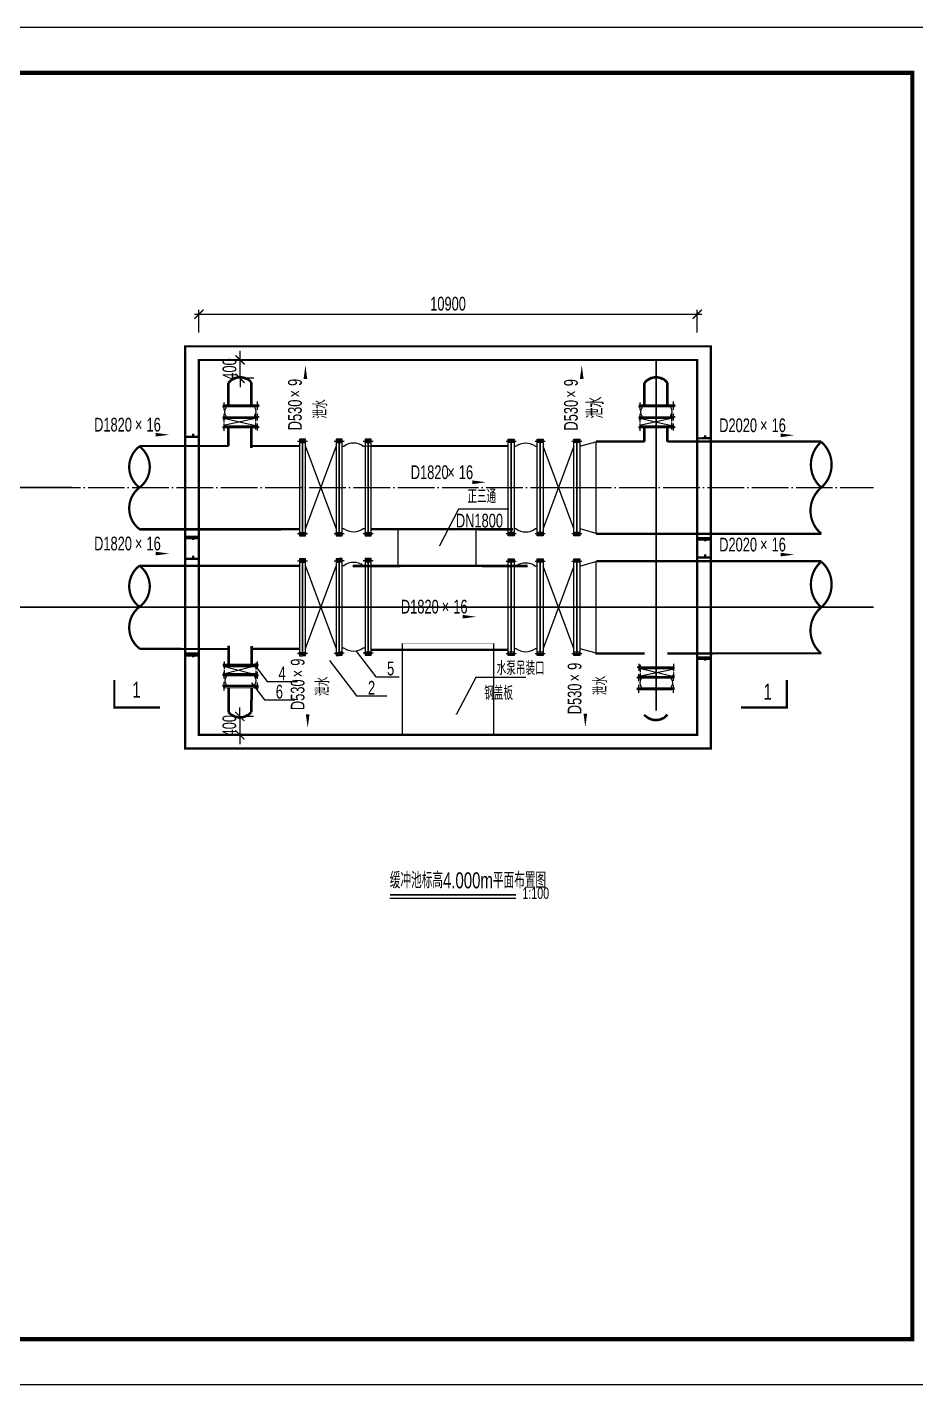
# Model space of a CAD drawing. Header units: millimetres. Extents: x 391693 to 1812786, y 295565 to 825568.
# Drawn here: x 1053229 to 1072670, y 402274 to 431974 of the extents above; entities that cross this region are included whole.
import ezdxf
from ezdxf.enums import TextEntityAlignment as Align

# ---------------------------------------------------------------- set-up
doc = ezdxf.new("R2010")
doc.units = ezdxf.units.MM
doc.header["$LTSCALE"] = 1000
for name, pattern in [('CENTER', [50.8, 31.75, -6.35, 6.35, -6.35]), ('DASHED', [19.05, 12.7, -6.35]), ('DOTE', [2.42, 2, -0.2, 0.02, -0.2])]:
    doc.linetypes.add(name, pattern=pattern)
for name, color, linetype in [('DIM_SYMB', 3, 'Continuous'), ('he-设备', 6, 'Continuous'), ('he-说明', 4, 'Continuous'), ('he-轴线', 8, 'DOTE'), ('TWT_SYMB', 3, 'Continuous'), ('图框', 7, 'Continuous'), ('建筑', 2, 'Continuous'), ('标注', 3, 'Continuous'), ('管道、管件', 4, 'Continuous'), ('细部', 7, 'Continuous'), ('阀门', 6, 'Continuous')]:
    doc.layers.add(name, color=color, linetype=linetype)
doc.layers.add('he-外墙', color=2, linetype='Continuous', lineweight=30)
doc.layers.add('he-管道', color=1, linetype='Continuous', lineweight=50)
doc.styles.add('HyStandard', font='fsdb_e.shx', dxfattribs={"width": 0.7, "bigfont": 'tjhzf.shx'})
doc.styles.add('HZ1', font='romans.shx', dxfattribs={"width": 0.65, "bigfont": 'hz1.shx'})
doc.dimstyles.new('STANDARD25', dxfattribs={"dimtxt": 300, "dimasz": 200, "dimexe": 100, "dimexo": 300, "dimgap": 80, "dimtad": 1, "dimdec": 0, "dimdsep": 46, "dimtxsty": 'HZ1', "dimblk": 'ARCHTICK', "dimcen": 1, "dimdle": 100, "dimclrd": 256, "dimclre": 256, "dimclrt": 256, "dimadec": 1, "dimazin": 2, "dimtfac": 1, "dimtdec": 0, "dimtix": 1, "dimtmove": 2, "dimatfit": 3, "dimldrblk": 'ARCHTICK', "dimfxl": 1, "dimtolj": 1, "dimtzin": 0, "dimlwd": -1, "dimlwe": -1, "dimarcsym": 0})

# ---------------------------------------------------------------- blocks, each defined once
blk = doc.blocks.new('A$C198E4941')
at = {"layer": 'he-设备', "linetype": 'DOTE', "ltscale": 0.01}
for p, q in [((0, 2020), (-152, 2020)), ((0, 0), (-152, 0))]:
    blk.add_line(p, q, dxfattribs=at)
at = {"layer": 'he-设备'}
for points in [[(-43, -47.5), (-43, 2067.5), (-109, 2067.5), (-109, -47.5)], [(-43, 1996), (-43, 2044), (-109, 2044), (-109, 1996)], [(-43, 24), (-43, -24), (-109, -24), (-109, 24)]]:
    blk.add_lwpolyline(points, close=True, dxfattribs=at)
blk = doc.blocks.new('A$C33117B8F')
at = {"layer": 'he-设备'}
for p, q in [((-459, 871), (211, -929)), ((-459, -929), (211, 871))]:
    blk.add_line(p, q, dxfattribs=at)
for p in [(-416, -1039), (320, -1039)]:
    blk.add_blockref('A$C198E4941', p, dxfattribs=at)
blk = doc.blocks.new('A$C4F47306D')
at = {"layer": 'he-设备'}
for points in [[(219, 830), (181, 830, 0.346931), (-243, 830), (-281, 830)], [(219, -970), (181, -970, -0.346931), (-243, -970), (-281, -970)]]:
    blk.add_lwpolyline(points, format="xyb", dxfattribs=at)
for p in [(-238, -1080), (328, -1080)]:
    blk.add_blockref('A$C198E4941', p, dxfattribs=at)
blk = doc.blocks.new('A$C57A05FC9')
at = {"layer": 'he-设备'}
for p, q in [((0, 1065), (348, 1165)), ((0, 1065), (0, -735)), ((348, 1165), (348, -835)), ((0, -735), (348, -835))]:
    blk.add_line(p, q, dxfattribs=at)
at = {"layer": 'he-设备', "linetype": 'DOTE', "ltscale": 0.1}
blk.add_line((-348, 165), (696, 165), dxfattribs=at)
blk = doc.blocks.new('_ArchTick')
at = {"layer": '细部', "color": 0, "const_width": 0.15}
blk.add_lwpolyline([(-0.5, -0.5), (0.5, 0.5)], dxfattribs=at)
blk = doc.blocks.new('*D76')
at = {"layer": 'Defpoints', "color": 0, "lineweight": 30, "transparency": 16777216}
for p in [(1067887, 425693), (1056987, 424993), (1067887, 424993)]:
    blk.add_point(p, dxfattribs=at)
at = {"layer": '标注', "color": 3, "transparency": 16777216}
for p, q in [((1056887, 425693), (1067987, 425693)), ((1056987, 425293), (1056987, 425793)), ((1067887, 425293), (1067887, 425793))]:
    blk.add_line(p, q, dxfattribs=at)
at = {"layer": '标注', "color": 3, "transparency": 16777216, "xscale": 200, "yscale": 200, "zscale": 200, "rotation": 180}
blk.add_blockref('_ArchTick', (1056987, 425693), dxfattribs=at)
at = {"layer": '标注', "color": 3, "transparency": 16777216, "xscale": 200, "yscale": 200, "zscale": 200}
blk.add_blockref('_ArchTick', (1067887, 425693), dxfattribs=at)
at = {"layer": '标注', "color": 3, "lineweight": -3, "transparency": 16777216, "insert": (1062437, 425923), "char_height": 300, "attachment_point": 5, "style": 'HyStandard'}
blk.add_mtext('\\A1;10900', dxfattribs=at)
blk = doc.blocks.new('*D108')
at = {"layer": 'Defpoints', "color": 0, "lineweight": 30, "transparency": 16777216}
for p in [(1057887, 424696), (1057887, 424696), (1057887, 424296)]:
    blk.add_point(p, dxfattribs=at)
at = {"layer": '标注', "color": 3, "transparency": 16777216}
for p, q in [((1057887, 424696), (1057887, 424896)), ((1057887, 424296), (1057887, 424696)), ((1058187, 424696), (1057987, 424696)), ((1057887, 424296), (1057887, 424096)), ((1058187, 424296), (1057987, 424296))]:
    blk.add_line(p, q, dxfattribs=at)
at = {"layer": '标注', "color": 3, "transparency": 16777216, "xscale": 200, "yscale": 200, "zscale": 200}
for p, rotation in [((1057887, 424696), 270), ((1057887, 424296), 90)]:
    blk.add_blockref('_ArchTick', p, dxfattribs=dict(at, rotation=rotation))
at = {"layer": '标注', "color": 3, "lineweight": -3, "transparency": 16777216, "insert": (1057657, 424496), "char_height": 300, "attachment_point": 5, "rotation": 90, "style": 'HyStandard'}
blk.add_mtext('\\A1;400', dxfattribs=at)
blk = doc.blocks.new('*D109')
at = {"layer": 'Defpoints', "color": 0, "lineweight": 30, "transparency": 16777216}
for p in [(1057883, 416893), (1057883, 416493), (1057883, 416493)]:
    blk.add_point(p, dxfattribs=at)
at = {"layer": '标注', "color": 3, "transparency": 16777216}
for p, q in [((1057883, 416893), (1057883, 417093)), ((1057883, 416893), (1057883, 416493)), ((1058183, 416893), (1057983, 416893)), ((1057883, 416493), (1057883, 416293)), ((1058183, 416493), (1057983, 416493))]:
    blk.add_line(p, q, dxfattribs=at)
at = {"layer": '标注', "color": 3, "transparency": 16777216, "xscale": 200, "yscale": 200, "zscale": 200}
for p, rotation in [((1057883, 416893), 270), ((1057883, 416493), 90)]:
    blk.add_blockref('_ArchTick', p, dxfattribs=dict(at, rotation=rotation))
at = {"layer": '标注', "color": 3, "lineweight": -3, "transparency": 16777216, "insert": (1057653, 416693), "char_height": 300, "attachment_point": 5, "rotation": 90, "style": 'HyStandard'}
blk.add_mtext('\\A1;400', dxfattribs=at)
blk = doc.blocks.new('tk')
at = {"layer": '图框'}
blk.add_lwpolyline([(977182, 500529), (1019182, 500529), (1019182, 470829), (977182, 470829)], close=True, dxfattribs=at)
at = {"layer": '图框', "linetype": 'Continuous', "const_width": 90}
blk.add_lwpolyline([(1018182, 471829), (980182, 471829), (980182, 499529), (1018182, 499529)], close=True, dxfattribs=at)

msp = doc.modelspace()

# ---------------------------------------------------------------- linework, layer by layer
at = {"color": 8, "linetype": 'CENTER', "lineweight": 30, "ltscale": 15}
for p, q in [((1066986.6, 417024.6), (1066986.6, 424709.4)), ((1035342.7, 421902.8), (1054208.5, 421902.8)), ((1035342.7, 419282.8), (1054208.5, 419282.8)), ((1053594.1, 419282.8), (1071745.8, 419282.8))]:
    msp.add_line(p, q, dxfattribs=at)
at = {"lineweight": 30, "ltscale": 0.5, "const_width": 0.5}
for points in [[(1056986.6, 424692.8), (1067886.6, 424692.8)], [(1062436.6, 424692.8), (1056986.6, 424692.8)], [(1057886.6, 423718.7), (1057636.6, 423718.7)], [(1057886.6, 423718.7), (1058136.6, 423718.7)], [(1060652.6, 422812.8), (1063652.6, 422812.8), (1063652.6, 423442.9)], [(1057886.6, 423212.7), (1057636.6, 423212.7)], [(1057886.6, 423212.7), (1058136.6, 423212.7)], [(1067886.6, 420892.8), (1064788.2, 420892.8)], [(1064172.6, 420192.8), (1060352.6, 420192.8)], [(1056686.6, 419282.8), (1056686.6, 418372.8)], [(1057886.5, 417528.1), (1057636.5, 417528.1)]]:
    msp.add_lwpolyline(points, dxfattribs=at)
at = {"color": 8, "linetype": 'CENTER', "lineweight": 30, "ltscale": 15, "const_width": 0.5}
msp.add_lwpolyline([(1057886.6, 423861.6), (1057886.5, 417170.4)], dxfattribs=at)
at = {"lineweight": 30, "const_width": 0.5}
for points in [[(1057486.6, 422812.8), (1056986.6, 422812.8), (1056986.6, 422812.8)], [(1056686.6, 420192.8), (1056686.6, 417972.8), (1054389.6, 417972.8)]]:
    msp.add_lwpolyline(points, dxfattribs=at)
at = {"layer": 'DIM_SYMB'}
for points in [[(1059316.5, 422984, 0, 0, 0), (1059316.5, 424304.7, 0, 0, 0), (1059316.5, 424577.9, 0, 80, 0), (1059316.5, 424277.9, 0, 0, 0)], [(1065361.5, 422984, 0, 0, 0), (1065361.5, 424304.7, 0, 0, 0), (1065361.5, 424577.9, 0, 80, 0), (1065361.5, 424277.9, 0, 0, 0)], [(1054748.4, 423058.8, 0, 0, 0), (1056069.1, 423058.8, 0, 0, 0), (1056342.2, 423058.8, 0, 80, 0), (1056042.2, 423058.8, 0, 0, 0)], [(1068418.3, 423046.1, 0, 0, 0), (1069739, 423046.1, 0, 0, 0), (1070012.2, 423046.1, 0, 80, 0), (1069712.2, 423046.1, 0, 0, 0)], [(1061675.7, 422018.6, 0, 0, 0), (1062996.4, 422018.6, 0, 0, 0), (1063269.5, 422018.6, 0, 80, 0), (1062969.5, 422018.6, 0, 0, 0)], [(1054748.4, 420458.8, 0, 0, 0), (1056069.1, 420458.8, 0, 0, 0), (1056342.2, 420458.8, 0, 80, 0), (1056042.2, 420458.8, 0, 0, 0)], [(1068418.3, 420436.1, 0, 0, 0), (1069739, 420436.1, 0, 0, 0), (1070012.2, 420436.1, 0, 80, 0), (1069712.2, 420436.1, 0, 0, 0)], [(1061459.4, 419077.5, 0, 0, 0), (1062780.2, 419077.5, 0, 0, 0), (1063053.3, 419077.5, 0, 80, 0), (1062753.3, 419077.5, 0, 0, 0)], [(1059366, 418237.2, 0, 0, 0), (1059366, 416916.5, 0, 0, 0), (1059366, 416643.3, 0, 80, 0), (1059366, 416943.3, 0, 0, 0)], [(1065439.8, 418254, 0, 0, 0), (1065439.8, 416933.2, 0, 0, 0), (1065439.8, 416660.1, 0, 80, 0), (1065439.8, 416960.1, 0, 0, 0)]]:
    msp.add_lwpolyline(points, format="xyseb", dxfattribs=at)
for points in [[(1063763.4, 421433.2), (1062668.5, 421433.2), (1062249.9, 420626.5)], [(1064136.9, 417750.3), (1063042, 417750.3), (1062623.4, 416943.6)], [(1061165.9, 412923), (1063922.8, 412923)]]:
    msp.add_lwpolyline(points, dxfattribs=at)
at = {"layer": 'DIM_SYMB', "const_width": 13.3}
for points in [[(1062252.2, 420639, 1), (1062246, 420627.2, 1)], [(1062620.5, 416952.6, 1), (1062614.4, 416940.7, 1)]]:
    msp.add_lwpolyline(points, format="xyb", close=True, dxfattribs=at)
at = {"layer": 'DIM_SYMB', "const_width": 35}
msp.add_lwpolyline([(1061164.5, 412993), (1063926.5, 412993)], dxfattribs=at)
at = {"layer": 'he-外墙'}
for p, q in [((1056686.6, 424992.8), (1056686.6, 416192.8)), ((1056686.6, 424992.8), (1068186.6, 424992.8)), ((1056986.6, 424692.8), (1056986.6, 416492.8)), ((1056986.6, 424692.8), (1067886.6, 424692.8)), ((1056986.6, 416492.8), (1067886.6, 416492.8)), ((1056686.6, 416192.8), (1068186.6, 416192.8))]:
    msp.add_line(p, q, dxfattribs=at)
at = {"layer": 'he-管道', "ltscale": 0.4}
for p, q in [((1057636.6, 423718.7), (1057636.6, 424196.1)), ((1058136.6, 423718.7), (1058136.6, 424196.1)), ((1066736.6, 423718.8), (1066736.6, 424196.2)), ((1067236.6, 423718.8), (1067236.6, 424196.2)), ((1057636.6, 422812.7), (1057636.6, 423212.7)), ((1058136.6, 422774.2), (1058136.6, 423212.7)), ((1066736.6, 422912.8), (1066736.6, 423212.8)), ((1067236.6, 422912.8), (1067236.6, 423212.8)), ((1055686.6, 420992.8), (1058786.6, 420992.8)), ((1063102.5, 420992.8), (1063852.6, 420992.8)), ((1056686.6, 420803.2), (1056986.3, 420803.2)), ((1067886.6, 420792.8), (1068186.3, 420792.8)), ((1067886.6, 420772.8), (1068186.3, 420772.8)), ((1060352.6, 420192.8), (1061386.6, 420192.8)), ((1063186.6, 420192.8), (1064172.6, 420192.8)), ((1056686.6, 418272.8), (1056986.3, 418272.8)), ((1056686.6, 418234.9), (1056986.3, 418234.9)), ((1057637, 418436.9), (1057634.2, 418037)), ((1058137, 418432.4), (1058134.2, 418042.4)), ((1067886.6, 418182.8), (1068186.3, 418182.8)), ((1067886.6, 418162.8), (1068186.3, 418162.8)), ((1057636.5, 417526.4), (1057632.8, 416991)), ((1058136.5, 417528.1), (1058132.8, 416992.7))]:
    msp.add_line(p, q, dxfattribs=at)
at = {"layer": 'he-管道', "lineweight": 20, "ltscale": 0.4}
for p, q in [((1061202.5, 420992.8), (1063002.5, 420992.8)), ((1061386.6, 420192.8), (1063186.6, 420192.8))]:
    msp.add_line(p, q, dxfattribs=at)
at = {"layer": 'he-管道', "ltscale": 0.4, "const_width": 0.5}
for points in [[(1066736.6, 418275.2), (1066736.6, 417992.2)], [(1067236.6, 418275.2), (1067236.6, 417992.2)], [(1066730, 417469.8), (1066730, 416934.6)], [(1067236.6, 417466.7), (1067236.6, 416937.3)]]:
    msp.add_lwpolyline(points, dxfattribs=at)
at = {"layer": 'he-管道', "ltscale": 0.4}
for centre, radius, start, end in [((1057886.6, 423978), 331.7, 41.09544, 138.90438), ((1066986.6, 423978.2), 331.7, 41.09544, 138.90438), ((1057882, 417213.5), 334.1, 221.75363, 318.64555), ((1066982.1, 417154.1), 334.3, 221.04006, 319.55978)]:
    msp.add_arc(centre, radius, start, end, dxfattribs=at)
at = {"layer": 'he-设备', "linetype": 'DOTE', "ltscale": 0.01}
for p, q in [((1057538.7, 423622.3), (1057538.7, 423774.3)), ((1057539, 423598.3), (1057539, 423750.3)), ((1058265.1, 423630.7), (1058265.1, 423782.7)), ((1058266.4, 423606.7), (1058266.4, 423758.7)), ((1058266.4, 423372.7), (1058266.4, 423524.7)), ((1066638.7, 423622.3), (1066638.7, 423774.3)), ((1066639, 423598.3), (1066639, 423750.3)), ((1067365.1, 423630.7), (1067365.1, 423782.7)), ((1067366.4, 423606.7), (1067366.4, 423758.7)), ((1067366.4, 423372.7), (1067366.4, 423524.7)), ((1057538.7, 423152.3), (1057538.7, 423304.3)), ((1057538.7, 423140.3), (1057538.7, 423292.3)), ((1057539, 423364.3), (1057539, 423516.3)), ((1057539, 423328.3), (1057539, 423480.3)), ((1058234.1, 423172.7), (1058234.1, 423324.7)), ((1058234.4, 423348.7), (1058234.4, 423500.7)), ((1058266, 423148.7), (1058266, 423300.7)), ((1066638.7, 423152.3), (1066638.7, 423304.3)), ((1066638.7, 423140.3), (1066638.7, 423292.3)), ((1066639, 423364.3), (1066639, 423516.3)), ((1066639, 423328.3), (1066639, 423480.3)), ((1067334.1, 423172.7), (1067334.1, 423324.7)), ((1067334.4, 423348.7), (1067334.4, 423500.7)), ((1067366, 423148.7), (1067366, 423300.7)), ((1057536.5, 417912.6), (1057535.4, 417760.6)), ((1057537.4, 418088.6), (1057536.3, 417936.6)), ((1057537.4, 418100.6), (1057536.4, 417948.6)), ((1058231.4, 417895.7), (1058230.3, 417743.8)), ((1058232.3, 418071.7), (1058231.2, 417919.7)), ((1058264.4, 418095.5), (1058263.4, 417943.5)), ((1066608.4, 418046.8), (1066607.4, 417894.8)), ((1066640.2, 418022.6), (1066639.2, 417870.6)), ((1067367.1, 418048.3), (1067366, 417896.3)), ((1067367, 418036.3), (1067366, 417884.3)), ((1057534.1, 417618.6), (1057533, 417466.6)), ((1057534.6, 417642.6), (1057533.5, 417490.6)), ((1057536.2, 417876.6), (1057535.2, 417724.6)), ((1058260.1, 417613.5), (1058259, 417461.5)), ((1058261.6, 417637.5), (1058260.5, 417485.5)), ((1058263.2, 417871.5), (1058262.1, 417719.5)), ((1066604.9, 417588.8), (1066603.8, 417436.8)), ((1066606.5, 417822.8), (1066605.5, 417670.8)), ((1066638.7, 417846.6), (1066637.6, 417694.6)), ((1067363.6, 417590.4), (1067362.5, 417438.4)), ((1067365.2, 417824.4), (1067364.1, 417672.4)), ((1067365.4, 417860.4), (1067364.4, 417708.4)), ((1066606, 417564.8), (1066605, 417412.8)), ((1067363.7, 417566.4), (1067362.7, 417414.4))]:
    msp.add_line(p, q, dxfattribs=at)
at = {"layer": 'he-设备'}
for p, q in [((1058222.2, 423412.7), (1057522.8, 423260.7)), ((1057528.8, 423424), (1058222.2, 423260.7)), ((1067322.2, 423412.7), (1066622.8, 423260.7)), ((1066628.8, 423424), (1067322.2, 423260.7)), ((1058118.8, 417832.5), (1057520.4, 417988.7)), ((1057525.3, 417825.4), (1058119.8, 417984.5)), ((1066650.4, 417782.5), (1067350.9, 417929.6)), ((1067343.7, 417766.4), (1066651.4, 417934.5))]:
    msp.add_line(p, q, dxfattribs=at)
for points in [[(1058288.9, 423670.7), (1057516.5, 423662.3), (1057516.5, 423686.3), (1058288.9, 423694.7)], [(1057549.7, 423686.3), (1057527.7, 423686.3), (1057527.7, 423710.3), (1057549.7, 423710.3)], [(1057550, 423662.3), (1057528, 423662.3), (1057528, 423686.3), (1057550, 423686.3)], [(1058287.6, 423694.7), (1057539, 423686.3), (1057539, 423710.3), (1058287.6, 423718.7)], [(1058276.1, 423694.7), (1058254.1, 423694.7), (1058254.1, 423718.7), (1058276.1, 423718.7)], [(1058277.4, 423670.7), (1058255.4, 423670.7), (1058255.4, 423694.7), (1058277.4, 423694.7)], [(1067388.9, 423670.7), (1066616.5, 423662.3), (1066616.5, 423686.3), (1067388.9, 423694.7)], [(1066649.7, 423686.3), (1066627.7, 423686.3), (1066627.7, 423710.3), (1066649.7, 423710.3)], [(1066650, 423662.3), (1066628, 423662.3), (1066628, 423686.3), (1066650, 423686.3)], [(1067387.6, 423694.7), (1066639, 423686.3), (1066639, 423710.3), (1067387.6, 423718.7)], [(1067376.1, 423694.7), (1067354.1, 423694.7), (1067354.1, 423718.7), (1067376.1, 423718.7)], [(1067377.4, 423670.7), (1067355.4, 423670.7), (1067355.4, 423694.7), (1067377.4, 423694.7)], [(1058288.5, 423212.7), (1057516.2, 423204.3), (1057516.2, 423228.3), (1058288.5, 423236.7)], [(1058288.9, 423436.7), (1057516.5, 423428.3), (1057516.5, 423452.3), (1058288.9, 423460.7)], [(1057549.7, 423216.3), (1057527.7, 423216.3), (1057527.7, 423240.3), (1057549.7, 423240.3)], [(1057549.7, 423204.3), (1057527.7, 423204.3), (1057527.7, 423228.3), (1057549.7, 423228.3)], [(1057550, 423428.3), (1057528, 423428.3), (1057528, 423452.3), (1057550, 423452.3)], [(1057550, 423392.3), (1057528, 423392.3), (1057528, 423416.3), (1057550, 423416.3)], [(1058256.6, 423236.7), (1057538.5, 423228.3), (1057538.5, 423252.3), (1058256.6, 423260.7)], [(1058256.9, 423412.7), (1057539, 423416.3), (1057539, 423440.3), (1058256.9, 423436.7)], [(1058277, 423212.7), (1057549.7, 423204.3), (1057549.7, 423228.3), (1058277, 423236.7)], [(1058245.1, 423236.7), (1058223.1, 423236.7), (1058223.1, 423260.7), (1058245.1, 423260.7)], [(1058245.4, 423412.7), (1058223.4, 423412.7), (1058223.4, 423436.7), (1058245.4, 423436.7)], [(1058277.4, 423436.7), (1058255.4, 423436.7), (1058255.4, 423460.7), (1058277.4, 423460.7)], [(1067388.5, 423212.7), (1066616.2, 423204.3), (1066616.2, 423228.3), (1067388.5, 423236.7)], [(1067388.9, 423436.7), (1066616.5, 423428.3), (1066616.5, 423452.3), (1067388.9, 423460.7)], [(1066649.7, 423216.3), (1066627.7, 423216.3), (1066627.7, 423240.3), (1066649.7, 423240.3)], [(1066649.7, 423204.3), (1066627.7, 423204.3), (1066627.7, 423228.3), (1066649.7, 423228.3)], [(1066650, 423428.3), (1066628, 423428.3), (1066628, 423452.3), (1066650, 423452.3)], [(1066650, 423392.3), (1066628, 423392.3), (1066628, 423416.3), (1066650, 423416.3)], [(1067356.6, 423236.7), (1066638.5, 423228.3), (1066638.5, 423252.3), (1067356.6, 423260.7)], [(1067356.9, 423412.7), (1066639, 423416.3), (1066639, 423440.3), (1067356.9, 423436.7)], [(1067377, 423212.7), (1066649.7, 423204.3), (1066649.7, 423228.3), (1067377, 423236.7)], [(1067345.1, 423236.7), (1067323.1, 423236.7), (1067323.1, 423260.7), (1067345.1, 423260.7)], [(1067345.4, 423412.7), (1067323.4, 423412.7), (1067323.4, 423436.7), (1067345.4, 423436.7)], [(1067377.4, 423436.7), (1067355.4, 423436.7), (1067355.4, 423460.7), (1067377.4, 423460.7)], [(1058286.5, 418031.4), (1057514.5, 418036.7), (1057514.3, 418012.7), (1058286.3, 418007.4)], [(1057547.9, 418024.5), (1057525.9, 418024.7), (1057525.7, 418000.7), (1057547.7, 418000.5)], [(1057548, 418036.5), (1057526, 418036.7), (1057525.8, 418012.7), (1057547.8, 418012.5)], [(1058254.3, 418007.6), (1057536.7, 418012.6), (1057536.5, 417988.6), (1058254.1, 417983.6)], [(1058275, 418031.4), (1057548, 418036.5), (1057547.8, 418012.5), (1058274.8, 418007.4)], [(1058242.8, 418007.7), (1058220.8, 418007.8), (1058220.6, 417983.8), (1058242.6, 417983.7)], [(1066585.5, 417982.9), (1067357.7, 417984.2), (1067357.5, 417960.2), (1066585.3, 417958.9)], [(1066597, 417982.9), (1067324.2, 417984.4), (1067324, 417960.4), (1066596.8, 417958.9)], [(1066617.3, 417958.7), (1067335.2, 417960.3), (1067335, 417936.3), (1066617.1, 417934.7)], [(1066628.8, 417958.6), (1066650.8, 417958.5), (1066650.6, 417934.5), (1066628.6, 417934.6)], [(1067355.6, 417972.4), (1067377.6, 417972.3), (1067377.4, 417948.3), (1067355.4, 417948.4)], [(1067355.7, 417984.4), (1067377.7, 417984.3), (1067377.5, 417960.3), (1067355.5, 417960.4)], [(1058285.2, 417807.4), (1057513.3, 417812.8), (1057513.1, 417788.8), (1058285.1, 417783.4)], [(1057546.8, 417812.5), (1057524.8, 417812.7), (1057524.6, 417788.7), (1057546.6, 417788.5)], [(1057547, 417848.5), (1057525, 417848.7), (1057524.9, 417824.7), (1057546.9, 417824.5)], [(1058253.4, 417831.6), (1057535.9, 417824.6), (1057535.7, 417800.6), (1058253.3, 417807.6)], [(1058241.9, 417831.7), (1058219.9, 417831.8), (1058219.8, 417807.8), (1058241.8, 417807.7)], [(1058273.7, 417807.4), (1058251.7, 417807.6), (1058251.6, 417783.6), (1058273.6, 417783.4)], [(1066583.6, 417759), (1067355.8, 417760.2), (1067355.6, 417736.2), (1066583.4, 417735)], [(1066595.1, 417758.9), (1066617.1, 417758.7), (1066616.9, 417734.7), (1066594.9, 417734.9)], [(1066615.7, 417782.7), (1067333.4, 417772.4), (1067333.2, 417748.4), (1066615.5, 417758.7)], [(1066627.2, 417782.6), (1066649.2, 417782.5), (1066649, 417758.5), (1066627, 417758.6)], [(1067353.8, 417760.4), (1067375.8, 417760.3), (1067375.6, 417736.3), (1067353.6, 417736.4)], [(1067354, 417796.4), (1067376, 417796.3), (1067375.8, 417772.3), (1067353.8, 417772.4)], [(1058283.6, 417573.4), (1057511.6, 417578.8), (1057511.5, 417554.8), (1058283.4, 417549.4)], [(1057544.6, 417554.5), (1057522.6, 417554.7), (1057522.5, 417530.7), (1057544.5, 417530.5)], [(1057545.1, 417578.5), (1057523.1, 417578.7), (1057523, 417554.7), (1057545, 417554.5)], [(1058282.1, 417549.4), (1057534, 417554.6), (1057533.8, 417530.6), (1058282, 417525.4)], [(1058270.6, 417549.5), (1058248.6, 417549.6), (1058248.5, 417525.6), (1058270.5, 417525.5)], [(1058272.1, 417573.5), (1058250.1, 417573.6), (1058249.9, 417549.6), (1058271.9, 417549.5)], [(1066581.9, 417525), (1067354.2, 417526.2), (1067354, 417502.2), (1066581.8, 417501)], [(1066583.1, 417500.9), (1067331.5, 417502.4), (1067331.3, 417478.4), (1066582.9, 417476.9)], [(1066593.4, 417524.9), (1066615.4, 417524.7), (1066615.3, 417500.7), (1066593.3, 417500.9)], [(1066594.6, 417500.9), (1066616.6, 417500.7), (1066616.4, 417476.7), (1066594.4, 417476.9)], [(1067352.1, 417526.4), (1067374.1, 417526.3), (1067374, 417502.3), (1067352, 417502.4)], [(1067352.3, 417502.4), (1067374.3, 417502.3), (1067374.1, 417478.3), (1067352.1, 417478.4)]]:
    msp.add_lwpolyline(points, close=True, dxfattribs=at)
for points in [[(1057586.5, 423452.3), (1057586.5, 423468.2, -0.3469305), (1057586.5, 423646.4), (1057586.5, 423662.3)], [(1058207.3, 423460.7), (1058207.3, 423476.6, 0.3469305), (1058207.3, 423654.8), (1058207.3, 423670.7)], [(1066686.5, 423452.3), (1066686.5, 423468.2, -0.3469305), (1066686.5, 423646.4), (1066686.5, 423662.3)], [(1067307.3, 423460.7), (1067307.3, 423476.6, 0.3469305), (1067307.3, 423654.8), (1067307.3, 423670.7)], [(1057583.1, 417788.3), (1057583, 417772.4, 0.3469305), (1057581.8, 417594.2), (1057581.6, 417578.3)], [(1058203.5, 417783.9), (1058203.4, 417768, -0.3469305), (1058202.1, 417589.9), (1058202, 417573.9)], [(1066665, 417734.4), (1066664.9, 417718.5, 0.3469305), (1066663.6, 417540.3), (1066663.5, 417524.4)], [(1067317.1, 417736.7), (1067317, 417720.8, -0.3469305), (1067315.7, 417542.6), (1067315.6, 417526.7)]]:
    msp.add_lwpolyline(points, format="xyb", dxfattribs=at)
at = {"layer": 'he-轴线', "ltscale": 0.4}
msp.add_line((1053594.1, 421902.8), (1071745.8, 421902.8), dxfattribs=at)
at = {"layer": 'TWT_SYMB', "const_width": 50}
for points in [[(1055136.8, 417692.8), (1055136.8, 417092.8), (1056136.8, 417092.8)], [(1068848.3, 417092.8), (1069848.3, 417092.8), (1069848.3, 417692.8)]]:
    msp.add_lwpolyline(points, dxfattribs=at)
at = {"layer": '建筑', "color": 2}
for p, q in [((1068186.6, 424992.8), (1068186.6, 416192.8)), ((1067886.6, 424692.8), (1067886.6, 416492.8)), ((1061436.6, 416492.8), (1063436.6, 416492.8))]:
    msp.add_line(p, q, dxfattribs=at)
at = {"layer": '建筑', "color": 2, "linetype": 'DASHED', "ltscale": 15}
for p, q in [((1061436.6, 418492.8), (1061436.6, 416492.8)), ((1063436.6, 416492.8), (1063436.6, 418492.8))]:
    msp.add_line(p, q, dxfattribs=at)
at = {"layer": '建筑', "color": 2}
for points, const_width in [([(1056686.6, 424992.8), (1056686.6, 416192.8), (1068186.6, 416192.8), (1068186.6, 424992.8), (1056686.6, 424992.8)], 49), ([(1056986.6, 424692.8), (1056986.6, 416492.8), (1067886.6, 416492.8), (1067886.6, 424692.8), (1056986.6, 424692.8)], 49), ([(1061436.6, 418352.8), (1061436.6, 416492.8)], 20), ([(1063436.6, 418352.8), (1063436.6, 416492.8)], 20)]:
    msp.add_lwpolyline(points, dxfattribs=dict(at, const_width=const_width))
at = {"layer": '建筑', "color": 2, "linetype": 'DASHED', "ltscale": 15, "const_width": 10}
for points in [[(1061436.6, 418492.8), (1063436.6, 418492.8)], [(1061436.6, 418352.8), (1061436.6, 418492.8)], [(1063436.6, 418352.8), (1063436.6, 418492.8)]]:
    msp.add_lwpolyline(points, dxfattribs=at)
at = {"layer": '标注'}
for points in [[(1060425.5, 418323.7), (1060854.3, 417765.9), (1061367, 417765.9)], [(1058194, 418032), (1058479.3, 417660.8), (1059143.3, 417660.8)], [(1059843.5, 418116.5), (1060436.3, 417345.3), (1061100.3, 417345.3)], [(1058134.7, 417631.6), (1058420, 417260.4), (1059084, 417260.4)]]:
    msp.add_lwpolyline(points, dxfattribs=at)
at = {"layer": '管道、管件', "color": 4}
for p, q in [((1060652.6, 422812.8), (1063652.6, 422812.8)), ((1061047.6, 420992.8), (1061581.6, 420992.8)), ((1061348.3, 420202.8), (1061348.3, 420982.8)), ((1063048.3, 420202.8), (1063048.3, 420992.8)), ((1066086.6, 420892.8), (1070600.9, 420892.8)), ((1066086.6, 420292.8), (1070600.9, 420292.8)), ((1055686.6, 420192.8), (1058786.6, 420192.8)), ((1058286.6, 418372.8), (1058786.6, 418372.8))]:
    msp.add_line(p, q, dxfattribs=at)
at = {"layer": '管道、管件', "color": 4, "const_width": 49}
for points in [[(1056686.6, 423010.7), (1056986.6, 423011.8)], [(1056861.6, 423078.9), (1056861.6, 423010.7)], [(1066736.6, 422912.8), (1065671.3, 422912.8)], [(1067236.6, 422912.8), (1070600.9, 422912.8)], [(1067886.6, 422980.3), (1068186.6, 422981.4)], [(1068061.6, 423048.5), (1068061.6, 422980.3)], [(1055686.6, 422812.8), (1057636.6, 422812.7)], [(1058136.6, 422812.8), (1059186.6, 422812.8)], [(1060752.6, 422812.8), (1063752.6, 422812.8)], [(1055686.6, 420992.8), (1059186.6, 420992.8)], [(1060752.6, 420992.8), (1063752.6, 420992.8)], [(1070600.9, 420892.8), (1065671.3, 420892.8)], [(1056686.6, 420823.2), (1056986.6, 420823.2)], [(1056861.6, 420755.1), (1056861.6, 420823.2)], [(1067886.6, 420792.8), (1068186.6, 420792.8)], [(1068061.6, 420724.7), (1068061.6, 420792.8)], [(1056688, 420345.1), (1056988, 420346.2)], [(1056863, 420413.2), (1056863, 420345.1)], [(1065677.9, 420292.8), (1070600.9, 420292.8)], [(1067886.6, 420370.3), (1068186.6, 420371.4)], [(1068061.6, 420438.5), (1068061.6, 420370.3)], [(1055686.6, 420192.8), (1059186.6, 420192.8)], [(1060752.6, 420192.8), (1063752.6, 420192.8)], [(1055686.6, 418372.8), (1057636.5, 418371.7)], [(1056686.6, 418254.9), (1056986.6, 418254.9)], [(1056861.6, 418186.8), (1056861.6, 418254.9)], [(1058136.5, 418372.9), (1059186.6, 418372.8)], [(1060752.6, 418352.8), (1063752.6, 418352.8)], [(1066736.6, 418275.1), (1065657, 418275.1)], [(1067236.6, 418275), (1070600.9, 418276.5)], [(1067886.6, 418182.8), (1068186.6, 418182.8)], [(1068061.6, 418114.7), (1068061.6, 418182.8)]]:
    msp.add_lwpolyline(points, dxfattribs=at)
for points in [[(1055686.6, 421902.8, -0.5), (1055686.6, 422802.8, -0.5), (1055686.6, 421902.8, 0.4945535), (1055686.6, 420992.8)], [(1070600.9, 421902.8, -0.4537682), (1070600.9, 422902.8, -0.4537682), (1070600.9, 421902.8, 0.465922), (1070600.9, 420892.8)], [(1070600.9, 419282.8, -0.4537682), (1070600.9, 420282.8, -0.4537682), (1070600.9, 419282.8, 0.465922), (1070600.9, 418272.8)], [(1055686.6, 419292.8, -0.5), (1055686.6, 420192.8, -0.5), (1055686.6, 419292.8, 0.4945535), (1055686.6, 418382.8)]]:
    msp.add_lwpolyline(points, format="xyb", dxfattribs=at)

# ---------------------------------------------------------------- block references
at = {"lineweight": 30}
msp.add_blockref('tk', (54412.2, -68554.7), dxfattribs=at)
at = {"layer": 'he-设备'}
for p in [(1059295.6, 420892.8), (1060795.6, 420892.8), (1060795.6, 418282.8)]:
    msp.add_blockref('A$C198E4941', p, dxfattribs=at)
at = {"layer": 'he-设备', "xscale": -1}
for p in [(1063709.6, 420894.9), (1065209.6, 420894.9), (1063709.6, 418274.9)]:
    msp.add_blockref('A$C198E4941', p, dxfattribs=at)
at = {"layer": 'he-说明'}
for name, p in [('A$C33117B8F', (1059777.1, 421932.2)), ('A$C4F47306D', (1060401.2, 421973.1)), ('A$C57A05FC9', (1065318.6, 421740.3))]:
    msp.add_blockref(name, p, dxfattribs=at)
at = {"layer": 'he-说明', "xscale": -1}
for name, p in [('A$C4F47306D', (1064103.9, 421975.1)), ('A$C33117B8F', (1064728, 421934.2))]:
    msp.add_blockref(name, p, dxfattribs=at)
at = {"layer": '阀门', "color": 6}
for name, p in [('A$C198E4941', (1059295.6, 418272.8)), ('A$C33117B8F', (1059777.1, 419312.2)), ('A$C4F47306D', (1060401.2, 419363.1)), ('A$C57A05FC9', (1065318.6, 419120.3))]:
    msp.add_blockref(name, p, dxfattribs=at)
at = {"layer": '阀门', "color": 6, "xscale": -1}
for name, p in [('A$C4F47306D', (1064103.9, 419355.1)), ('A$C33117B8F', (1064728, 419314.2)), ('A$C198E4941', (1065209.6, 418274.9))]:
    msp.add_blockref(name, p, dxfattribs=at)

# ---------------------------------------------------------------- texts
at = {"layer": 'DIM_SYMB', "color": 7, "style": 'HyStandard', "width": 0.7}
for s, height, p in [('9', 300, (1059236.3, 424125.4)), ('9', 300, (1065274.7, 424119)), ('×', 300, (1059236.3, 423871.6)), ('×', 300, (1065274.7, 423865.2)), ('泄水', 358.97, (1065838.9, 423412.8)), ('D530', 300, (1059236.3, 423155.8)), ('泄水', 300, (1059794, 423412.8)), ('D530', 300, (1065274.7, 423149.3)), ('9', 300, (1059296, 418004.2)), ('×', 300, (1059296, 417750.4)), ('9', 300, (1065354.1, 417913.8)), ('D530', 300, (1059296, 417034.6)), ('泄水', 300, (1059843.5, 417345.3)), ('D530', 300, (1065354.1, 416944.2)), ('×', 300, (1065354.1, 417660)), ('泄水', 300, (1065917.3, 417362))]:
    msp.add_text(s, height=height, rotation=90, dxfattribs=at).set_placement(p)
for s, height, p in [('D1820', 300, (1054694.1, 423128.8)), ('×', 300, (1055586.7, 423128.8)), ('16', 300, (1055840.5, 423128.8)), ('D2020', 300, (1068368.5, 423116.1)), ('×', 300, (1069261.1, 423116.1)), ('16', 300, (1069514.9, 423116.1)), ('D1820', 300, (1061621.4, 422088.6)), ('16', 300, (1062672.8, 422088.6)), ('×', 300, (1062419, 422088.6)), ('正三通', 300, (1062860.6, 421559.5)), ('DN1800', 300, (1062608.4, 421030.2)), ('D1820', 300, (1054694.1, 420528.8)), ('×', 300, (1055586.7, 420528.8)), ('16', 300, (1055840.5, 420528.8)), ('D2020', 300, (1068368.5, 420506.1)), ('×', 300, (1069261.1, 420506.1)), ('16', 300, (1069514.9, 420506.1)), ('D1820', 300, (1061405.2, 419147.5)), ('×', 300, (1062297.8, 419147.5)), ('16', 300, (1062551.6, 419147.5)), ('水泵吊装口', 300, (1063500.4, 417801.8)), ('钢盖板', 300, (1063227.8, 417257.3)), ('缓冲池标高4.000m平面布置图', 350, (1061161.9, 413135.7)), ('1:100', 250, (1064063.2, 412905.4))]:
    msp.add_text(s, height=height, dxfattribs=at).set_placement(p)
at = {"layer": 'TWT_SYMB', "color": 7, "style": 'HyStandard', "width": 0.7}
for p in [(1055531.1, 417305.2), (1069338.8, 417260.5)]:
    msp.add_text('1', height=350, dxfattribs=at).set_placement(p)
at = {"layer": '标注', "style": 'HyStandard', "width": 0.7}
for s, p in [('4', (1058806.3, 417839.2)), ('5', (1061181.4, 417944.2)), ('6', (1058747, 417438.8)), ('2', (1060763.4, 417523.6))]:
    msp.add_text(s, height=300, dxfattribs=at).set_placement(p, align=Align.MIDDLE_CENTER)

# ---------------------------------------------------------------- dimensions: what is measured, and where the dimension line sits
at = {"layer": '标注', "color": 3, "lineweight": -3}
dim = msp.add_linear_dim(base=(1067886.6, 425692.8), p1=(1056986.6, 424992.8), p2=(1067886.6, 424992.8), dimstyle='STANDARD25', override={"dimtxt": 300, "dimtxsty": 'HyStandard', "dimclrd": 3, "dimclre": 3, "dimclrt": 3}, dxfattribs=at)
dim.commit()
dim.dimension.update_dxf_attribs({"geometry": '*D76', "text_midpoint": (1062436.6, 425922.8)})
for p1, p2, picture, middle in [((1057886.6, 424296.1), (1057886.6, 424696.1), '*D108', (1057656.6, 424496.1)), ((1057883.4, 416892.7), (1057883.4, 416492.7), '*D109', (1057653.4, 416692.7))]:
    dim = msp.add_aligned_dim(p1=p1, p2=p2, distance=0, dimstyle='STANDARD25', override={"dimtxt": 300, "dimtxsty": 'HyStandard', "dimclrd": 3, "dimclre": 3, "dimclrt": 3}, dxfattribs=at)
    dim.commit()
    dim.dimension.update_dxf_attribs({"geometry": picture, "text_midpoint": middle})

doc.saveas('drawing.dxf')
